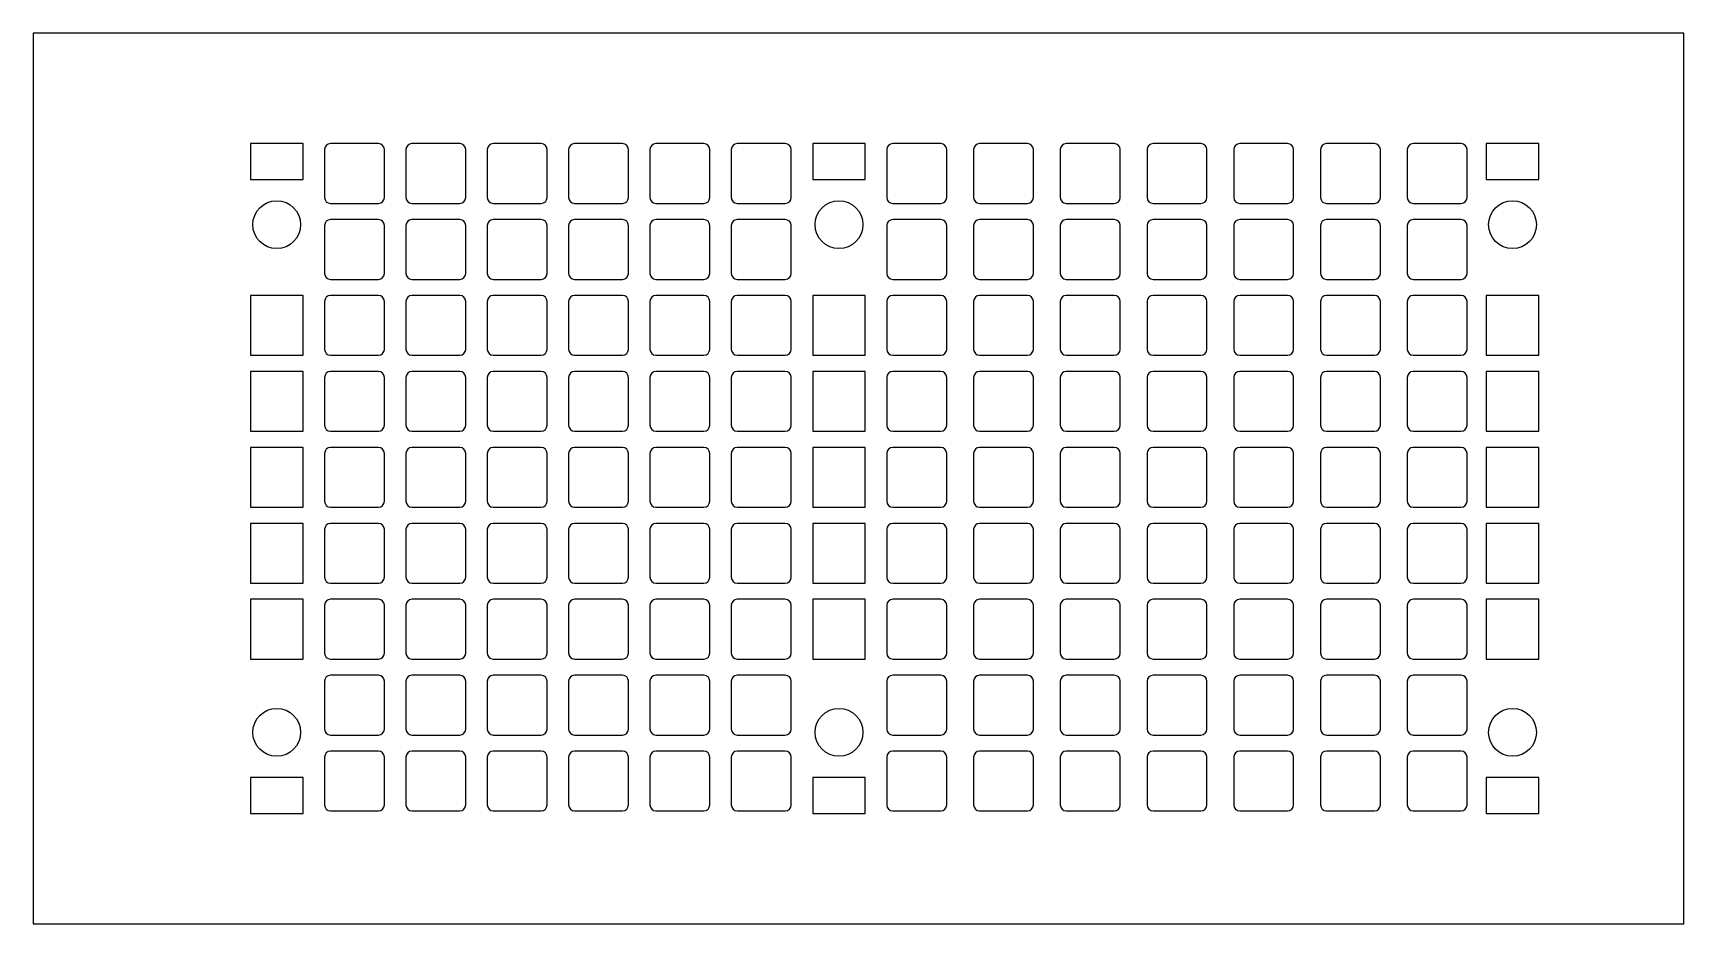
# Model space of a CAD drawing. Header units: millimetres. Extents: x -28 to 248, y -16 to 134.
import ezdxf

# ---------------------------------------------------------------- set-up
doc = ezdxf.new("R2010")
doc.units = ezdxf.units.MM

msp = doc.modelspace()

# ---------------------------------------------------------------- linework, layer by layer
at = {"color": 7, "linetype": 'Continuous', "lineweight": 25}
for p, q in [((248, 133.5), (-28, 133.5)), ((-28, 133.5), (-28, -15.5)), ((248, -15.5), (248, 133.5)), ((17.14, 115), (8.34, 115)), ((8.34, 115), (8.34, 109)), ((17.14, 109), (17.14, 115)), ((20.74, 114), (20.74, 106)), ((29.74, 115), (21.74, 115)), ((30.74, 106), (30.74, 114)), ((34.34, 114), (34.34, 106)), ((43.34, 115), (35.34, 115)), ((44.34, 106), (44.34, 114)), ((47.94, 114), (47.94, 106)), ((56.94, 115), (48.94, 115)), ((57.94, 106), (57.94, 114)), ((61.54, 114), (61.54, 106)), ((70.54, 115), (62.54, 115)), ((71.54, 106), (71.54, 114)), ((75.14, 114), (75.14, 106)), ((84.14, 115), (76.14, 115)), ((85.14, 106), (85.14, 114)), ((88.74, 114), (88.74, 106)), ((97.74, 115), (89.74, 115)), ((98.74, 106), (98.74, 114)), ((111.14, 115), (102.34, 115)), ((102.34, 115), (102.34, 109)), ((111.14, 109), (111.14, 115)), ((114.74, 114), (114.74, 106)), ((123.74, 115), (115.74, 115)), ((124.74, 106), (124.74, 114)), ((129.24, 114), (129.24, 106)), ((138.24, 115), (130.24, 115)), ((139.24, 106), (139.24, 114)), ((143.74, 114), (143.74, 106)), ((152.74, 115), (144.74, 115)), ((153.74, 106), (153.74, 114)), ((158.24, 114), (158.24, 106)), ((167.24, 115), (159.24, 115)), ((168.24, 106), (168.24, 114)), ((172.74, 114), (172.74, 106)), ((181.74, 115), (173.74, 115)), ((182.74, 106), (182.74, 114)), ((187.24, 114), (187.24, 106)), ((196.24, 115), (188.24, 115)), ((197.24, 106), (197.24, 114)), ((201.74, 114), (201.74, 106)), ((210.74, 115), (202.74, 115)), ((211.74, 106), (211.74, 114)), ((223.74, 115), (214.94, 115)), ((214.94, 115), (214.94, 109)), ((223.74, 109), (223.74, 115)), ((8.34, 109), (17.14, 109)), ((102.34, 109), (111.14, 109)), ((214.94, 109), (223.74, 109)), ((21.74, 105), (29.74, 105)), ((35.34, 105), (43.34, 105)), ((48.94, 105), (56.94, 105)), ((62.54, 105), (70.54, 105)), ((76.14, 105), (84.14, 105)), ((89.74, 105), (97.74, 105)), ((115.74, 105), (123.74, 105)), ((130.24, 105), (138.24, 105)), ((144.74, 105), (152.74, 105)), ((159.24, 105), (167.24, 105)), ((173.74, 105), (181.74, 105)), ((188.24, 105), (196.24, 105)), ((202.74, 105), (210.74, 105)), ((29.74, 102.3), (21.74, 102.3)), ((43.34, 102.3), (35.34, 102.3)), ((56.94, 102.3), (48.94, 102.3)), ((70.54, 102.3), (62.54, 102.3)), ((84.14, 102.3), (76.14, 102.3)), ((97.74, 102.3), (89.74, 102.3)), ((123.74, 102.3), (115.74, 102.3)), ((138.24, 102.3), (130.24, 102.3)), ((152.74, 102.3), (144.74, 102.3)), ((167.24, 102.3), (159.24, 102.3)), ((181.74, 102.3), (173.74, 102.3)), ((196.24, 102.3), (188.24, 102.3)), ((210.74, 102.3), (202.74, 102.3)), ((20.74, 101.3), (20.74, 93.3)), ((30.74, 93.3), (30.74, 101.3)), ((34.34, 101.3), (34.34, 93.3)), ((44.34, 93.3), (44.34, 101.3)), ((47.94, 101.3), (47.94, 93.3)), ((57.94, 93.3), (57.94, 101.3)), ((61.54, 101.3), (61.54, 93.3)), ((71.54, 93.3), (71.54, 101.3)), ((75.14, 101.3), (75.14, 93.3)), ((85.14, 93.3), (85.14, 101.3)), ((88.74, 101.3), (88.74, 93.3)), ((98.74, 93.3), (98.74, 101.3)), ((114.74, 101.3), (114.74, 93.3)), ((124.74, 93.3), (124.74, 101.3)), ((129.24, 101.3), (129.24, 93.3)), ((139.24, 93.3), (139.24, 101.3)), ((143.74, 101.3), (143.74, 93.3)), ((153.74, 93.3), (153.74, 101.3)), ((158.24, 101.3), (158.24, 93.3)), ((168.24, 93.3), (168.24, 101.3)), ((172.74, 101.3), (172.74, 93.3)), ((182.74, 93.3), (182.74, 101.3)), ((187.24, 101.3), (187.24, 93.3)), ((197.24, 93.3), (197.24, 101.3)), ((201.74, 101.3), (201.74, 93.3)), ((211.74, 93.3), (211.74, 101.3)), ((21.74, 92.3), (29.74, 92.3)), ((35.34, 92.3), (43.34, 92.3)), ((48.94, 92.3), (56.94, 92.3)), ((62.54, 92.3), (70.54, 92.3)), ((76.14, 92.3), (84.14, 92.3)), ((89.74, 92.3), (97.74, 92.3)), ((115.74, 92.3), (123.74, 92.3)), ((130.24, 92.3), (138.24, 92.3)), ((144.74, 92.3), (152.74, 92.3)), ((159.24, 92.3), (167.24, 92.3)), ((173.74, 92.3), (181.74, 92.3)), ((188.24, 92.3), (196.24, 92.3)), ((202.74, 92.3), (210.74, 92.3)), ((17.14, 89.6), (8.34, 89.6)), ((8.34, 89.6), (8.34, 79.6)), ((17.14, 79.6), (17.14, 89.6)), ((20.74, 88.6), (20.74, 80.6)), ((29.74, 89.6), (21.74, 89.6)), ((30.74, 80.6), (30.74, 88.6)), ((34.34, 88.6), (34.34, 80.6)), ((43.34, 89.6), (35.34, 89.6)), ((44.34, 80.6), (44.34, 88.6)), ((47.94, 88.6), (47.94, 80.6)), ((56.94, 89.6), (48.94, 89.6)), ((57.94, 80.6), (57.94, 88.6)), ((61.54, 88.6), (61.54, 80.6)), ((70.54, 89.6), (62.54, 89.6)), ((71.54, 80.6), (71.54, 88.6)), ((75.14, 88.6), (75.14, 80.6)), ((84.14, 89.6), (76.14, 89.6)), ((85.14, 80.6), (85.14, 88.6)), ((88.74, 88.6), (88.74, 80.6)), ((97.74, 89.6), (89.74, 89.6)), ((98.74, 80.6), (98.74, 88.6)), ((111.14, 89.6), (102.34, 89.6)), ((102.34, 89.6), (102.34, 79.6)), ((111.14, 79.6), (111.14, 89.6)), ((114.74, 88.6), (114.74, 80.6)), ((123.74, 89.6), (115.74, 89.6)), ((124.74, 80.6), (124.74, 88.6)), ((129.24, 88.6), (129.24, 80.6)), ((138.24, 89.6), (130.24, 89.6)), ((139.24, 80.6), (139.24, 88.6)), ((143.74, 88.6), (143.74, 80.6)), ((152.74, 89.6), (144.74, 89.6)), ((153.74, 80.6), (153.74, 88.6)), ((158.24, 88.6), (158.24, 80.6)), ((167.24, 89.6), (159.24, 89.6)), ((168.24, 80.6), (168.24, 88.6)), ((172.74, 88.6), (172.74, 80.6)), ((181.74, 89.6), (173.74, 89.6)), ((182.74, 80.6), (182.74, 88.6)), ((187.24, 88.6), (187.24, 80.6)), ((196.24, 89.6), (188.24, 89.6)), ((197.24, 80.6), (197.24, 88.6)), ((201.74, 88.6), (201.74, 80.6)), ((210.74, 89.6), (202.74, 89.6)), ((211.74, 80.6), (211.74, 88.6)), ((223.74, 89.6), (214.94, 89.6)), ((214.94, 89.6), (214.94, 79.6)), ((223.74, 79.6), (223.74, 89.6)), ((8.34, 79.6), (17.14, 79.6)), ((21.74, 79.6), (29.74, 79.6)), ((35.34, 79.6), (43.34, 79.6)), ((48.94, 79.6), (56.94, 79.6)), ((62.54, 79.6), (70.54, 79.6)), ((76.14, 79.6), (84.14, 79.6)), ((89.74, 79.6), (97.74, 79.6)), ((102.34, 79.6), (111.14, 79.6)), ((115.74, 79.6), (123.74, 79.6)), ((130.24, 79.6), (138.24, 79.6)), ((144.74, 79.6), (152.74, 79.6)), ((159.24, 79.6), (167.24, 79.6)), ((173.74, 79.6), (181.74, 79.6)), ((188.24, 79.6), (196.24, 79.6)), ((202.74, 79.6), (210.74, 79.6)), ((214.94, 79.6), (223.74, 79.6)), ((17.14, 76.9), (8.34, 76.9)), ((8.34, 76.9), (8.34, 66.9)), ((17.14, 66.9), (17.14, 76.9)), ((20.74, 75.9), (20.74, 67.9)), ((29.74, 76.9), (21.74, 76.9)), ((30.74, 67.9), (30.74, 75.9)), ((34.34, 75.9), (34.34, 67.9)), ((43.34, 76.9), (35.34, 76.9)), ((44.34, 67.9), (44.34, 75.9)), ((47.94, 75.9), (47.94, 67.9)), ((56.94, 76.9), (48.94, 76.9)), ((57.94, 67.9), (57.94, 75.9)), ((61.54, 75.9), (61.54, 67.9)), ((70.54, 76.9), (62.54, 76.9)), ((71.54, 67.9), (71.54, 75.9)), ((75.14, 75.9), (75.14, 67.9)), ((84.14, 76.9), (76.14, 76.9)), ((85.14, 67.9), (85.14, 75.9)), ((88.74, 75.9), (88.74, 67.9)), ((97.74, 76.9), (89.74, 76.9)), ((98.74, 67.9), (98.74, 75.9)), ((102.34, 76.9), (102.34, 66.9)), ((111.14, 76.9), (102.34, 76.9)), ((111.14, 66.9), (111.14, 76.9)), ((114.74, 75.9), (114.74, 67.9)), ((123.74, 76.9), (115.74, 76.9)), ((124.74, 67.9), (124.74, 75.9)), ((129.24, 75.9), (129.24, 67.9)), ((138.24, 76.9), (130.24, 76.9)), ((139.24, 67.9), (139.24, 75.9)), ((143.74, 75.9), (143.74, 67.9)), ((152.74, 76.9), (144.74, 76.9)), ((153.74, 67.9), (153.74, 75.9)), ((158.24, 75.9), (158.24, 67.9)), ((167.24, 76.9), (159.24, 76.9)), ((168.24, 67.9), (168.24, 75.9)), ((172.74, 75.9), (172.74, 67.9)), ((181.74, 76.9), (173.74, 76.9)), ((182.74, 67.9), (182.74, 75.9)), ((187.24, 75.9), (187.24, 67.9)), ((196.24, 76.9), (188.24, 76.9)), ((197.24, 67.9), (197.24, 75.9)), ((201.74, 75.9), (201.74, 67.9)), ((210.74, 76.9), (202.74, 76.9)), ((211.74, 67.9), (211.74, 75.9)), ((223.74, 76.9), (214.94, 76.9)), ((214.94, 76.9), (214.94, 66.9)), ((223.74, 66.9), (223.74, 76.9)), ((8.34, 66.9), (17.14, 66.9)), ((21.74, 66.9), (29.74, 66.9)), ((35.34, 66.9), (43.34, 66.9)), ((48.94, 66.9), (56.94, 66.9)), ((62.54, 66.9), (70.54, 66.9)), ((76.14, 66.9), (84.14, 66.9)), ((89.74, 66.9), (97.74, 66.9)), ((102.34, 66.9), (111.14, 66.9)), ((115.74, 66.9), (123.74, 66.9)), ((130.24, 66.9), (138.24, 66.9)), ((144.74, 66.9), (152.74, 66.9)), ((159.24, 66.9), (167.24, 66.9)), ((173.74, 66.9), (181.74, 66.9)), ((188.24, 66.9), (196.24, 66.9)), ((202.74, 66.9), (210.74, 66.9)), ((214.94, 66.9), (223.74, 66.9)), ((17.14, 64.2), (8.34, 64.2)), ((8.34, 64.2), (8.34, 54.2)), ((17.14, 54.2), (17.14, 64.2)), ((29.74, 64.2), (21.74, 64.2)), ((43.34, 64.2), (35.34, 64.2)), ((56.94, 64.2), (48.94, 64.2)), ((70.54, 64.2), (62.54, 64.2)), ((84.14, 64.2), (76.14, 64.2)), ((97.74, 64.2), (89.74, 64.2)), ((102.34, 64.2), (102.34, 54.2)), ((111.14, 64.2), (102.34, 64.2)), ((111.14, 54.2), (111.14, 64.2)), ((123.74, 64.2), (115.74, 64.2)), ((138.24, 64.2), (130.24, 64.2)), ((152.74, 64.2), (144.74, 64.2)), ((167.24, 64.2), (159.24, 64.2)), ((181.74, 64.2), (173.74, 64.2)), ((196.24, 64.2), (188.24, 64.2)), ((210.74, 64.2), (202.74, 64.2)), ((223.74, 64.2), (214.94, 64.2)), ((214.94, 64.2), (214.94, 54.2)), ((223.74, 54.2), (223.74, 64.2)), ((20.74, 63.2), (20.74, 55.2)), ((30.74, 55.2), (30.74, 63.2)), ((34.34, 63.2), (34.34, 55.2)), ((44.34, 55.2), (44.34, 63.2)), ((47.94, 63.2), (47.94, 55.2)), ((57.94, 55.2), (57.94, 63.2)), ((61.54, 63.2), (61.54, 55.2)), ((71.54, 55.2), (71.54, 63.2)), ((75.14, 63.2), (75.14, 55.2)), ((85.14, 55.2), (85.14, 63.2)), ((88.74, 63.2), (88.74, 55.2)), ((98.74, 55.2), (98.74, 63.2)), ((114.74, 63.2), (114.74, 55.2)), ((124.74, 55.2), (124.74, 63.2)), ((129.24, 63.2), (129.24, 55.2)), ((139.24, 55.2), (139.24, 63.2)), ((143.74, 63.2), (143.74, 55.2)), ((153.74, 55.2), (153.74, 63.2)), ((158.24, 63.2), (158.24, 55.2)), ((168.24, 55.2), (168.24, 63.2)), ((172.74, 63.2), (172.74, 55.2)), ((182.74, 55.2), (182.74, 63.2)), ((187.24, 63.2), (187.24, 55.2)), ((197.24, 55.2), (197.24, 63.2)), ((201.74, 63.2), (201.74, 55.2)), ((211.74, 55.2), (211.74, 63.2)), ((8.34, 54.2), (17.14, 54.2)), ((21.74, 54.2), (29.74, 54.2)), ((35.34, 54.2), (43.34, 54.2)), ((48.94, 54.2), (56.94, 54.2)), ((62.54, 54.2), (70.54, 54.2)), ((76.14, 54.2), (84.14, 54.2)), ((89.74, 54.2), (97.74, 54.2)), ((102.34, 54.2), (111.14, 54.2)), ((115.74, 54.2), (123.74, 54.2)), ((130.24, 54.2), (138.24, 54.2)), ((144.74, 54.2), (152.74, 54.2)), ((159.24, 54.2), (167.24, 54.2)), ((173.74, 54.2), (181.74, 54.2)), ((188.24, 54.2), (196.24, 54.2)), ((202.74, 54.2), (210.74, 54.2)), ((214.94, 54.2), (223.74, 54.2)), ((17.14, 51.5), (8.34, 51.5)), ((8.34, 51.5), (8.34, 41.5)), ((17.14, 41.5), (17.14, 51.5)), ((20.74, 50.5), (20.74, 42.5)), ((29.74, 51.5), (21.74, 51.5)), ((30.74, 42.5), (30.74, 50.5)), ((34.34, 50.5), (34.34, 42.5)), ((43.34, 51.5), (35.34, 51.5)), ((44.34, 42.5), (44.34, 50.5)), ((47.94, 50.5), (47.94, 42.5)), ((56.94, 51.5), (48.94, 51.5)), ((57.94, 42.5), (57.94, 50.5)), ((61.54, 50.5), (61.54, 42.5)), ((70.54, 51.5), (62.54, 51.5)), ((71.54, 42.5), (71.54, 50.5)), ((75.14, 50.5), (75.14, 42.5)), ((84.14, 51.5), (76.14, 51.5)), ((85.14, 42.5), (85.14, 50.5)), ((88.74, 50.5), (88.74, 42.5)), ((97.74, 51.5), (89.74, 51.5)), ((98.74, 42.5), (98.74, 50.5)), ((102.34, 51.5), (102.34, 41.5)), ((111.14, 51.5), (102.34, 51.5)), ((111.14, 41.5), (111.14, 51.5)), ((114.74, 50.5), (114.74, 42.5)), ((123.74, 51.5), (115.74, 51.5)), ((124.74, 42.5), (124.74, 50.5)), ((129.24, 50.5), (129.24, 42.5)), ((138.24, 51.5), (130.24, 51.5)), ((139.24, 42.5), (139.24, 50.5)), ((143.74, 50.5), (143.74, 42.5)), ((152.74, 51.5), (144.74, 51.5)), ((153.74, 42.5), (153.74, 50.5)), ((158.24, 50.5), (158.24, 42.5)), ((167.24, 51.5), (159.24, 51.5)), ((168.24, 42.5), (168.24, 50.5)), ((172.74, 50.5), (172.74, 42.5)), ((181.74, 51.5), (173.74, 51.5)), ((182.74, 42.5), (182.74, 50.5)), ((187.24, 50.5), (187.24, 42.5)), ((196.24, 51.5), (188.24, 51.5)), ((197.24, 42.5), (197.24, 50.5)), ((201.74, 50.5), (201.74, 42.5)), ((210.74, 51.5), (202.74, 51.5)), ((211.74, 42.5), (211.74, 50.5)), ((223.74, 51.5), (214.94, 51.5)), ((214.94, 51.5), (214.94, 41.5)), ((223.74, 41.5), (223.74, 51.5)), ((8.34, 41.5), (17.14, 41.5)), ((21.74, 41.5), (29.74, 41.5)), ((35.34, 41.5), (43.34, 41.5)), ((48.94, 41.5), (56.94, 41.5)), ((62.54, 41.5), (70.54, 41.5)), ((76.14, 41.5), (84.14, 41.5)), ((89.74, 41.5), (97.74, 41.5)), ((102.34, 41.5), (111.14, 41.5)), ((115.74, 41.5), (123.74, 41.5)), ((130.24, 41.5), (138.24, 41.5)), ((144.74, 41.5), (152.74, 41.5)), ((159.24, 41.5), (167.24, 41.5)), ((173.74, 41.5), (181.74, 41.5)), ((188.24, 41.5), (196.24, 41.5)), ((202.74, 41.5), (210.74, 41.5)), ((214.94, 41.5), (223.74, 41.5)), ((17.14, 38.8), (8.34, 38.8)), ((8.34, 38.8), (8.34, 28.8)), ((17.14, 28.8), (17.14, 38.8)), ((29.74, 38.8), (21.74, 38.8)), ((43.34, 38.8), (35.34, 38.8)), ((56.94, 38.8), (48.94, 38.8)), ((70.54, 38.8), (62.54, 38.8)), ((84.14, 38.8), (76.14, 38.8)), ((97.74, 38.8), (89.74, 38.8)), ((102.34, 38.8), (102.34, 28.8)), ((111.14, 38.8), (102.34, 38.8)), ((111.14, 28.8), (111.14, 38.8)), ((123.74, 38.8), (115.74, 38.8)), ((138.24, 38.8), (130.24, 38.8)), ((152.74, 38.8), (144.74, 38.8)), ((167.24, 38.8), (159.24, 38.8)), ((181.74, 38.8), (173.74, 38.8)), ((196.24, 38.8), (188.24, 38.8)), ((210.74, 38.8), (202.74, 38.8)), ((223.74, 38.8), (214.94, 38.8)), ((214.94, 38.8), (214.94, 28.8)), ((223.74, 28.8), (223.74, 38.8)), ((20.74, 37.8), (20.74, 29.8)), ((30.74, 29.8), (30.74, 37.8)), ((34.34, 37.8), (34.34, 29.8)), ((44.34, 29.8), (44.34, 37.8)), ((47.94, 37.8), (47.94, 29.8)), ((57.94, 29.8), (57.94, 37.8)), ((61.54, 37.8), (61.54, 29.8)), ((71.54, 29.8), (71.54, 37.8)), ((75.14, 37.8), (75.14, 29.8)), ((85.14, 29.8), (85.14, 37.8)), ((88.74, 37.8), (88.74, 29.8)), ((98.74, 29.8), (98.74, 37.8)), ((114.74, 37.8), (114.74, 29.8)), ((124.74, 29.8), (124.74, 37.8)), ((129.24, 37.8), (129.24, 29.8)), ((139.24, 29.8), (139.24, 37.8)), ((143.74, 37.8), (143.74, 29.8)), ((153.74, 29.8), (153.74, 37.8)), ((158.24, 37.8), (158.24, 29.8)), ((168.24, 29.8), (168.24, 37.8)), ((172.74, 37.8), (172.74, 29.8)), ((182.74, 29.8), (182.74, 37.8)), ((187.24, 37.8), (187.24, 29.8)), ((197.24, 29.8), (197.24, 37.8)), ((201.74, 37.8), (201.74, 29.8)), ((211.74, 29.8), (211.74, 37.8)), ((8.34, 28.8), (17.14, 28.8)), ((21.74, 28.8), (29.74, 28.8)), ((35.34, 28.8), (43.34, 28.8)), ((48.94, 28.8), (56.94, 28.8)), ((62.54, 28.8), (70.54, 28.8)), ((76.14, 28.8), (84.14, 28.8)), ((89.74, 28.8), (97.74, 28.8)), ((102.34, 28.8), (111.14, 28.8)), ((115.74, 28.8), (123.74, 28.8)), ((130.24, 28.8), (138.24, 28.8)), ((144.74, 28.8), (152.74, 28.8)), ((159.24, 28.8), (167.24, 28.8)), ((173.74, 28.8), (181.74, 28.8)), ((188.24, 28.8), (196.24, 28.8)), ((202.74, 28.8), (210.74, 28.8)), ((214.94, 28.8), (223.74, 28.8)), ((20.74, 25.1), (20.74, 17.1)), ((29.74, 26.1), (21.74, 26.1)), ((30.74, 17.1), (30.74, 25.1)), ((34.34, 25.1), (34.34, 17.1)), ((43.34, 26.1), (35.34, 26.1)), ((44.34, 17.1), (44.34, 25.1)), ((47.94, 25.1), (47.94, 17.1)), ((56.94, 26.1), (48.94, 26.1)), ((57.94, 17.1), (57.94, 25.1)), ((61.54, 25.1), (61.54, 17.1)), ((70.54, 26.1), (62.54, 26.1)), ((71.54, 17.1), (71.54, 25.1)), ((75.14, 25.1), (75.14, 17.1)), ((84.14, 26.1), (76.14, 26.1)), ((85.14, 17.1), (85.14, 25.1)), ((88.74, 25.1), (88.74, 17.1)), ((97.74, 26.1), (89.74, 26.1)), ((98.74, 17.1), (98.74, 25.1)), ((114.74, 25.1), (114.74, 17.1)), ((123.74, 26.1), (115.74, 26.1)), ((124.74, 17.1), (124.74, 25.1)), ((129.24, 25.1), (129.24, 17.1)), ((138.24, 26.1), (130.24, 26.1)), ((139.24, 17.1), (139.24, 25.1)), ((143.74, 25.1), (143.74, 17.1)), ((152.74, 26.1), (144.74, 26.1)), ((153.74, 17.1), (153.74, 25.1)), ((158.24, 25.1), (158.24, 17.1)), ((167.24, 26.1), (159.24, 26.1)), ((168.24, 17.1), (168.24, 25.1)), ((172.74, 25.1), (172.74, 17.1)), ((181.74, 26.1), (173.74, 26.1)), ((182.74, 17.1), (182.74, 25.1)), ((187.24, 25.1), (187.24, 17.1)), ((196.24, 26.1), (188.24, 26.1)), ((197.24, 17.1), (197.24, 25.1)), ((201.74, 25.1), (201.74, 17.1)), ((210.74, 26.1), (202.74, 26.1)), ((211.74, 17.1), (211.74, 25.1)), ((21.74, 16.1), (29.74, 16.1)), ((35.34, 16.1), (43.34, 16.1)), ((48.94, 16.1), (56.94, 16.1)), ((62.54, 16.1), (70.54, 16.1)), ((76.14, 16.1), (84.14, 16.1)), ((89.74, 16.1), (97.74, 16.1)), ((115.74, 16.1), (123.74, 16.1)), ((130.24, 16.1), (138.24, 16.1)), ((144.74, 16.1), (152.74, 16.1)), ((159.24, 16.1), (167.24, 16.1)), ((173.74, 16.1), (181.74, 16.1)), ((188.24, 16.1), (196.24, 16.1)), ((202.74, 16.1), (210.74, 16.1)), ((20.74, 12.4), (20.74, 4.4)), ((29.74, 13.4), (21.74, 13.4)), ((30.74, 4.4), (30.74, 12.4)), ((34.34, 12.4), (34.34, 4.4)), ((43.34, 13.4), (35.34, 13.4)), ((44.34, 4.4), (44.34, 12.4)), ((47.94, 12.4), (47.94, 4.4)), ((56.94, 13.4), (48.94, 13.4)), ((57.94, 4.4), (57.94, 12.4)), ((61.54, 12.4), (61.54, 4.4)), ((70.54, 13.4), (62.54, 13.4)), ((71.54, 4.4), (71.54, 12.4)), ((75.14, 12.4), (75.14, 4.4)), ((84.14, 13.4), (76.14, 13.4)), ((85.14, 4.4), (85.14, 12.4)), ((88.74, 12.4), (88.74, 4.4)), ((97.74, 13.4), (89.74, 13.4)), ((98.74, 4.4), (98.74, 12.4)), ((114.74, 12.4), (114.74, 4.4)), ((123.74, 13.4), (115.74, 13.4)), ((124.74, 4.4), (124.74, 12.4)), ((129.24, 12.4), (129.24, 4.4)), ((138.24, 13.4), (130.24, 13.4)), ((139.24, 4.4), (139.24, 12.4)), ((143.74, 12.4), (143.74, 4.4)), ((152.74, 13.4), (144.74, 13.4)), ((153.74, 4.4), (153.74, 12.4)), ((158.24, 12.4), (158.24, 4.4)), ((167.24, 13.4), (159.24, 13.4)), ((168.24, 4.4), (168.24, 12.4)), ((172.74, 12.4), (172.74, 4.4)), ((181.74, 13.4), (173.74, 13.4)), ((182.74, 4.4), (182.74, 12.4)), ((187.24, 12.4), (187.24, 4.4)), ((196.24, 13.4), (188.24, 13.4)), ((197.24, 4.4), (197.24, 12.4)), ((201.74, 12.4), (201.74, 4.4)), ((210.74, 13.4), (202.74, 13.4)), ((211.74, 4.4), (211.74, 12.4)), ((17.14, 9), (8.34, 9)), ((8.34, 9), (8.34, 3)), ((17.14, 3), (17.14, 9)), ((111.14, 9), (102.34, 9)), ((102.34, 9), (102.34, 3)), ((111.14, 3), (111.14, 9)), ((223.74, 9), (214.94, 9)), ((214.94, 9), (214.94, 3)), ((223.74, 3), (223.74, 9)), ((8.34, 3), (17.14, 3)), ((21.74, 3.4), (29.74, 3.4)), ((35.34, 3.4), (43.34, 3.4)), ((48.94, 3.4), (56.94, 3.4)), ((62.54, 3.4), (70.54, 3.4)), ((76.14, 3.4), (84.14, 3.4)), ((89.74, 3.4), (97.74, 3.4)), ((102.34, 3), (111.14, 3)), ((115.74, 3.4), (123.74, 3.4)), ((130.24, 3.4), (138.24, 3.4)), ((144.74, 3.4), (152.74, 3.4)), ((159.24, 3.4), (167.24, 3.4)), ((173.74, 3.4), (181.74, 3.4)), ((188.24, 3.4), (196.24, 3.4)), ((202.74, 3.4), (210.74, 3.4)), ((214.94, 3), (223.74, 3)), ((-28, -15.5), (248, -15.5))]:
    msp.add_line(p, q, dxfattribs=at)
for centre in [(12.74, 101.45), (106.74, 101.45), (219.34, 101.45), (12.74, 16.55), (106.74, 16.55), (219.34, 16.55)]:
    msp.add_circle(centre, 4, dxfattribs=at)
for centre, start, end in [((21.74, 114), 90, 180), ((29.74, 114), 0, 90), ((35.34, 114), 90, 180), ((43.34, 114), 0, 90), ((48.94, 114), 90, 180), ((56.94, 114), 0, 90), ((62.54, 114), 90, 180), ((70.54, 114), 0, 90), ((76.14, 114), 90, 180), ((84.14, 114), 0, 90), ((89.74, 114), 90, 180), ((97.74, 114), 0, 90), ((115.74, 114), 90, 180), ((123.74, 114), 0, 90), ((130.24, 114), 90, 180), ((138.24, 114), 0, 90), ((144.74, 114), 90, 180), ((152.74, 114), 0, 90), ((159.24, 114), 90, 180), ((167.24, 114), 0, 90), ((173.74, 114), 90, 180), ((181.74, 114), 0, 90), ((188.24, 114), 90, 180), ((196.24, 114), 0, 90), ((202.74, 114), 90, 180), ((210.74, 114), 0, 90), ((21.74, 106), 180, 270), ((29.74, 106), 270, 0), ((35.34, 106), 180, 270), ((43.34, 106), 270, 0), ((48.94, 106), 180, 270), ((56.94, 106), 270, 0), ((62.54, 106), 180, 270), ((70.54, 106), 270, 0), ((76.14, 106), 180, 270), ((84.14, 106), 270, 0), ((89.74, 106), 180, 270), ((97.74, 106), 270, 0), ((115.74, 106), 180, 270), ((123.74, 106), 270, 0), ((130.24, 106), 180, 270), ((138.24, 106), 270, 0), ((144.74, 106), 180, 270), ((152.74, 106), 270, 0), ((159.24, 106), 180, 270), ((167.24, 106), 270, 360), ((173.74, 106), 180, 270), ((181.74, 106), 270, 0), ((188.24, 106), 180, 270), ((196.24, 106), 270, 360), ((202.74, 106), 180, 270), ((210.74, 106), 270, 0), ((21.74, 101.3), 90, 180), ((29.74, 101.3), 0, 90), ((35.34, 101.3), 90, 180), ((43.34, 101.3), 0, 90), ((48.94, 101.3), 90, 180), ((56.94, 101.3), 0, 90), ((62.54, 101.3), 90, 180), ((70.54, 101.3), 0, 90), ((76.14, 101.3), 90, 180), ((84.14, 101.3), 0, 90), ((89.74, 101.3), 90, 180), ((97.74, 101.3), 0, 90), ((115.74, 101.3), 90, 180), ((123.74, 101.3), 0, 90), ((130.24, 101.3), 90, 180), ((138.24, 101.3), 0, 90), ((144.74, 101.3), 90, 180), ((152.74, 101.3), 0, 90), ((159.24, 101.3), 90, 180), ((167.24, 101.3), 0, 90), ((173.74, 101.3), 90, 180), ((181.74, 101.3), 0, 90), ((188.24, 101.3), 90, 180), ((196.24, 101.3), 0, 90), ((202.74, 101.3), 90, 180), ((210.74, 101.3), 0, 90), ((21.74, 93.3), 180, 270), ((29.74, 93.3), 270, 0), ((35.34, 93.3), 180, 270), ((43.34, 93.3), 270, 0), ((48.94, 93.3), 180, 270), ((56.94, 93.3), 270, 0), ((62.54, 93.3), 180, 270), ((70.54, 93.3), 270, 0), ((76.14, 93.3), 180, 270), ((84.14, 93.3), 270, 0), ((89.74, 93.3), 180, 270), ((97.74, 93.3), 270, 0), ((115.74, 93.3), 180, 270), ((123.74, 93.3), 270, 0), ((130.24, 93.3), 180, 270), ((138.24, 93.3), 270, 0), ((144.74, 93.3), 180, 270), ((152.74, 93.3), 270, 0), ((159.24, 93.3), 180, 270), ((167.24, 93.3), 270, 0), ((173.74, 93.3), 180, 270), ((181.74, 93.3), 270, 0), ((188.24, 93.3), 180, 270), ((196.24, 93.3), 270, 0), ((202.74, 93.3), 180, 270), ((210.74, 93.3), 270, 0), ((21.74, 88.6), 90, 180), ((29.74, 88.6), 0, 90), ((35.34, 88.6), 90, 180), ((43.34, 88.6), 0, 90), ((48.94, 88.6), 90, 180), ((56.94, 88.6), 0, 90), ((62.54, 88.6), 90, 180), ((70.54, 88.6), 0, 90), ((76.14, 88.6), 90, 180), ((84.14, 88.6), 0, 90), ((89.74, 88.6), 90, 180), ((97.74, 88.6), 0, 90), ((115.74, 88.6), 90, 180), ((123.74, 88.6), 0, 90), ((130.24, 88.6), 90, 180), ((138.24, 88.6), 0, 90), ((144.74, 88.6), 90, 180), ((152.74, 88.6), 0, 90), ((159.24, 88.6), 90, 180), ((167.24, 88.6), 0, 90), ((173.74, 88.6), 90, 180), ((181.74, 88.6), 0, 90), ((188.24, 88.6), 90, 180), ((196.24, 88.6), 360, 90), ((202.74, 88.6), 90, 180), ((210.74, 88.6), 0, 90), ((21.74, 80.6), 180, 270), ((29.74, 80.6), 270, 0), ((35.34, 80.6), 180, 270), ((43.34, 80.6), 270, 0), ((48.94, 80.6), 180, 270), ((56.94, 80.6), 270, 0), ((62.54, 80.6), 180, 270), ((70.54, 80.6), 270, 0), ((76.14, 80.6), 180, 270), ((84.14, 80.6), 270, 0), ((89.74, 80.6), 180, 270), ((97.74, 80.6), 270, 0), ((115.74, 80.6), 180, 270), ((123.74, 80.6), 270, 0), ((130.24, 80.6), 180, 270), ((138.24, 80.6), 270, 360), ((144.74, 80.6), 180, 270), ((152.74, 80.6), 270, 0), ((159.24, 80.6), 180, 270), ((167.24, 80.6), 270, 0), ((173.74, 80.6), 180, 270), ((181.74, 80.6), 270, 0), ((188.24, 80.6), 180, 270), ((196.24, 80.6), 270, 0), ((202.74, 80.6), 180, 270), ((210.74, 80.6), 270, 0), ((21.74, 75.9), 90, 180), ((29.74, 75.9), 0, 90), ((35.34, 75.9), 90, 180), ((43.34, 75.9), 0, 90), ((48.94, 75.9), 90, 180), ((56.94, 75.9), 0, 90), ((62.54, 75.9), 90, 180), ((70.54, 75.9), 0, 90), ((76.14, 75.9), 90, 180), ((84.14, 75.9), 0, 90), ((89.74, 75.9), 90, 180), ((97.74, 75.9), 0, 90), ((115.74, 75.9), 90, 180), ((123.74, 75.9), 0, 90), ((130.24, 75.9), 90, 180), ((138.24, 75.9), 360, 90), ((144.74, 75.9), 90, 180), ((152.74, 75.9), 0, 90), ((159.24, 75.9), 90, 180), ((167.24, 75.9), 360, 90), ((173.74, 75.9), 90, 180), ((181.74, 75.9), 0, 90), ((188.24, 75.9), 90, 180), ((196.24, 75.9), 0, 90), ((202.74, 75.9), 90, 180), ((210.74, 75.9), 0, 90), ((21.74, 67.9), 180, 270), ((29.74, 67.9), 270, 0), ((35.34, 67.9), 180, 270), ((43.34, 67.9), 270, 0), ((48.94, 67.9), 180, 270), ((56.94, 67.9), 270, 0), ((62.54, 67.9), 180, 270), ((70.54, 67.9), 270, 0), ((76.14, 67.9), 180, 270), ((84.14, 67.9), 270, 0), ((89.74, 67.9), 180, 270), ((97.74, 67.9), 270, 0), ((115.74, 67.9), 180, 270), ((123.74, 67.9), 270, 0), ((130.24, 67.9), 180, 270), ((138.24, 67.9), 270, 0), ((144.74, 67.9), 180, 270), ((152.74, 67.9), 270, 0), ((159.24, 67.9), 180, 270), ((167.24, 67.9), 270, 0), ((173.74, 67.9), 180, 270), ((181.74, 67.9), 270, 0), ((188.24, 67.9), 180, 270), ((196.24, 67.9), 270, 0), ((202.74, 67.9), 180, 270), ((210.74, 67.9), 270, 0), ((21.74, 63.2), 90, 180), ((29.74, 63.2), 0, 90), ((35.34, 63.2), 90, 180), ((43.34, 63.2), 0, 90), ((48.94, 63.2), 90, 180), ((56.94, 63.2), 0, 90), ((62.54, 63.2), 90, 180), ((70.54, 63.2), 0, 90), ((76.14, 63.2), 90, 180), ((84.14, 63.2), 0, 90), ((89.74, 63.2), 90, 180), ((97.74, 63.2), 0, 90), ((115.74, 63.2), 90, 180), ((123.74, 63.2), 0, 90), ((130.24, 63.2), 90, 180), ((138.24, 63.2), 0, 90), ((144.74, 63.2), 90, 180), ((152.74, 63.2), 0, 90), ((159.24, 63.2), 90, 180), ((167.24, 63.2), 0, 90), ((173.74, 63.2), 90, 180), ((181.74, 63.2), 0, 90), ((188.24, 63.2), 90, 180), ((196.24, 63.2), 0, 90), ((202.74, 63.2), 90, 180), ((210.74, 63.2), 0, 90), ((21.74, 55.2), 180, 270), ((29.74, 55.2), 270, 0), ((35.34, 55.2), 180, 270), ((43.34, 55.2), 270, 0), ((48.94, 55.2), 180, 270), ((56.94, 55.2), 270, 0), ((62.54, 55.2), 180, 270), ((70.54, 55.2), 270, 0), ((76.14, 55.2), 180, 270), ((84.14, 55.2), 270, 0), ((89.74, 55.2), 180, 270), ((97.74, 55.2), 270, 0), ((115.74, 55.2), 180, 270), ((123.74, 55.2), 270, 0), ((130.24, 55.2), 180, 270), ((138.24, 55.2), 270, 0), ((144.74, 55.2), 180, 270), ((152.74, 55.2), 270, 0), ((159.24, 55.2), 180, 270), ((167.24, 55.2), 270, 0), ((173.74, 55.2), 180, 270), ((181.74, 55.2), 270, 360), ((188.24, 55.2), 180, 270), ((196.24, 55.2), 270, 0), ((202.74, 55.2), 180, 270), ((210.74, 55.2), 270, 360), ((21.74, 50.5), 90, 180), ((29.74, 50.5), 0, 90), ((35.34, 50.5), 90, 180), ((43.34, 50.5), 0, 90), ((48.94, 50.5), 90, 180), ((56.94, 50.5), 0, 90), ((62.54, 50.5), 90, 180), ((70.54, 50.5), 0, 90), ((76.14, 50.5), 90, 180), ((84.14, 50.5), 0, 90), ((89.74, 50.5), 90, 180), ((97.74, 50.5), 0, 90), ((115.74, 50.5), 90, 180), ((123.74, 50.5), 0, 90), ((130.24, 50.5), 90, 180), ((138.24, 50.5), 360, 90), ((144.74, 50.5), 90, 180), ((152.74, 50.5), 0, 90), ((159.24, 50.5), 90, 180), ((167.24, 50.5), 0, 90), ((173.74, 50.5), 90, 180), ((181.74, 50.5), 0, 90), ((188.24, 50.5), 90, 180), ((196.24, 50.5), 0, 90), ((202.74, 50.5), 90, 180), ((210.74, 50.5), 0, 90), ((21.74, 42.5), 180, 270), ((29.74, 42.5), 270, 0), ((35.34, 42.5), 180, 270), ((43.34, 42.5), 270, 0), ((48.94, 42.5), 180, 270), ((56.94, 42.5), 270, 0), ((62.54, 42.5), 180, 270), ((70.54, 42.5), 270, 0), ((76.14, 42.5), 180, 270), ((84.14, 42.5), 270, 0), ((89.74, 42.5), 180, 270), ((97.74, 42.5), 270, 0), ((115.74, 42.5), 180, 270), ((123.74, 42.5), 270, 0), ((130.24, 42.5), 180, 270), ((138.24, 42.5), 270, 0), ((144.74, 42.5), 180, 270), ((152.74, 42.5), 270, 360), ((159.24, 42.5), 180, 270), ((167.24, 42.5), 270, 0), ((173.74, 42.5), 180, 270), ((181.74, 42.5), 270, 360), ((188.24, 42.5), 180, 270), ((196.24, 42.5), 270, 0), ((202.74, 42.5), 180, 270), ((210.74, 42.5), 270, 0), ((21.74, 37.8), 90, 180), ((29.74, 37.8), 0, 90), ((35.34, 37.8), 90, 180), ((43.34, 37.8), 0, 90), ((48.94, 37.8), 90, 180), ((56.94, 37.8), 0, 90), ((62.54, 37.8), 90, 180), ((70.54, 37.8), 0, 90), ((76.14, 37.8), 90, 180), ((84.14, 37.8), 0, 90), ((89.74, 37.8), 90, 180), ((97.74, 37.8), 0, 90), ((115.74, 37.8), 90, 180), ((123.74, 37.8), 0, 90), ((130.24, 37.8), 90, 180), ((138.24, 37.8), 0, 90), ((144.74, 37.8), 90, 180), ((152.74, 37.8), 0, 90), ((159.24, 37.8), 90, 180), ((167.24, 37.8), 0, 90), ((173.74, 37.8), 90, 180), ((181.74, 37.8), 0, 90), ((188.24, 37.8), 90, 180), ((196.24, 37.8), 0, 90), ((202.74, 37.8), 90, 180), ((210.74, 37.8), 0, 90), ((21.74, 29.8), 180, 270), ((29.74, 29.8), 270, 0), ((35.34, 29.8), 180, 270), ((43.34, 29.8), 270, 0), ((48.94, 29.8), 180, 270), ((56.94, 29.8), 270, 0), ((62.54, 29.8), 180, 270), ((70.54, 29.8), 270, 0), ((76.14, 29.8), 180, 270), ((84.14, 29.8), 270, 0), ((89.74, 29.8), 180, 270), ((97.74, 29.8), 270, 0), ((115.74, 29.8), 180, 270), ((123.74, 29.8), 270, 0), ((130.24, 29.8), 180, 270), ((138.24, 29.8), 270, 0), ((144.74, 29.8), 180, 270), ((152.74, 29.8), 270, 360), ((159.24, 29.8), 180, 270), ((167.24, 29.8), 270, 0), ((173.74, 29.8), 180, 270), ((181.74, 29.8), 270, 0), ((188.24, 29.8), 180, 270), ((196.24, 29.8), 270, 0), ((202.74, 29.8), 180, 270), ((210.74, 29.8), 270, 0), ((21.74, 25.1), 90, 180), ((29.74, 25.1), 0, 90), ((35.34, 25.1), 90, 180), ((43.34, 25.1), 0, 90), ((48.94, 25.1), 90, 180), ((56.94, 25.1), 0, 90), ((62.54, 25.1), 90, 180), ((70.54, 25.1), 0, 90), ((76.14, 25.1), 90, 180), ((84.14, 25.1), 0, 90), ((89.74, 25.1), 90, 180), ((97.74, 25.1), 0, 90), ((115.74, 25.1), 90, 180), ((123.74, 25.1), 0, 90), ((130.24, 25.1), 90, 180), ((138.24, 25.1), 0, 90), ((144.74, 25.1), 90, 180), ((152.74, 25.1), 0, 90), ((159.24, 25.1), 90, 180), ((167.24, 25.1), 0, 90), ((173.74, 25.1), 90, 180), ((181.74, 25.1), 0, 90), ((188.24, 25.1), 90, 180), ((196.24, 25.1), 0, 90), ((202.74, 25.1), 90, 180), ((210.74, 25.1), 0, 90), ((21.74, 17.1), 180, 270), ((29.74, 17.1), 270, 0), ((35.34, 17.1), 180, 270), ((43.34, 17.1), 270, 0), ((48.94, 17.1), 180, 270), ((56.94, 17.1), 270, 0), ((62.54, 17.1), 180, 270), ((70.54, 17.1), 270, 0), ((76.14, 17.1), 180, 270), ((84.14, 17.1), 270, 0), ((89.74, 17.1), 180, 270), ((97.74, 17.1), 270, 0), ((115.74, 17.1), 180, 270), ((123.74, 17.1), 270, 0), ((130.24, 17.1), 180, 270), ((138.24, 17.1), 270, 0), ((144.74, 17.1), 180, 270), ((152.74, 17.1), 270, 0), ((159.24, 17.1), 180, 270), ((167.24, 17.1), 270, 0), ((173.74, 17.1), 180, 270), ((181.74, 17.1), 270, 0), ((188.24, 17.1), 180, 270), ((196.24, 17.1), 270, 360), ((202.74, 17.1), 180, 270), ((210.74, 17.1), 270, 0), ((21.74, 12.4), 90, 180), ((29.74, 12.4), 0, 90), ((35.34, 12.4), 90, 180), ((43.34, 12.4), 0, 90), ((48.94, 12.4), 90, 180), ((56.94, 12.4), 0, 90), ((62.54, 12.4), 90, 180), ((70.54, 12.4), 0, 90), ((76.14, 12.4), 90, 180), ((84.14, 12.4), 0, 90), ((89.74, 12.4), 90, 180), ((97.74, 12.4), 0, 90), ((115.74, 12.4), 90, 180), ((123.74, 12.4), 0, 90), ((130.24, 12.4), 90, 180), ((138.24, 12.4), 0, 90), ((144.74, 12.4), 90, 180), ((152.74, 12.4), 0, 90), ((159.24, 12.4), 90, 180), ((167.24, 12.4), 0, 90), ((173.74, 12.4), 90, 180), ((181.74, 12.4), 0, 90), ((188.24, 12.4), 90, 180), ((196.24, 12.4), 0, 90), ((202.74, 12.4), 90, 180), ((210.74, 12.4), 0, 90), ((21.74, 4.4), 180, 270), ((29.74, 4.4), 270, 0), ((35.34, 4.4), 180, 270), ((43.34, 4.4), 270, 0), ((48.94, 4.4), 180, 270), ((56.94, 4.4), 270, 0), ((62.54, 4.4), 180, 270), ((70.54, 4.4), 270, 0), ((76.14, 4.4), 180, 270), ((84.14, 4.4), 270, 0), ((89.74, 4.4), 180, 270), ((97.74, 4.4), 270, 0), ((115.74, 4.4), 180, 270), ((123.74, 4.4), 270, 0), ((130.24, 4.4), 180, 270), ((138.24, 4.4), 270, 0), ((144.74, 4.4), 180, 270), ((152.74, 4.4), 270, 0), ((159.24, 4.4), 180, 270), ((167.24, 4.4), 270, 360), ((173.74, 4.4), 180, 270), ((181.74, 4.4), 270, 0), ((188.24, 4.4), 180, 270), ((196.24, 4.4), 270, 360), ((202.74, 4.4), 180, 270), ((210.74, 4.4), 270, 0)]:
    msp.add_arc(centre, 1, start, end, dxfattribs=at)

doc.saveas('drawing.dxf')
